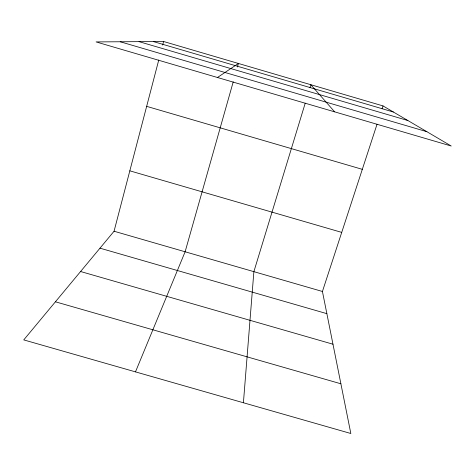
<?xml version="1.0" encoding="UTF-8"?>
<svg xmlns="http://www.w3.org/2000/svg" width="475" height="475" viewBox="0 0 475 475"><rect width="100%" height="100%" fill="white"/><g stroke="black" fill="none" stroke-linecap="round" stroke-linejoin="round"><path stroke-width="0.71" d="M243.414 402.758L253.876 271.658L305.217 103.182M377.037 124.236L322.43 291.478L350.835 433.503L23.75 339.898L114.059 231.236L158.751 60.028M162.658 45.06L163.59 41.497L383.016 105.913L451.25 146.027L96.075 41.913L163.59 41.497M233.225 81.86L185.119 251.78L135.482 371.872M237.429 67.005L238.432 63.472L217.455 77.496M309.973 87.566L310.84 84.728L334.649 111.845M382.096 108.733L383.016 105.913M80.578 271.516L332.981 344.215M55.415 301.797L340.896 383.788M114.059 231.236L322.43 291.478M99.982 248.17L326.865 313.66M129.829 170.828L341.721 232.388M153.348 41.562L393.395 112.017M139.056 41.652L407.859 120.519M120.234 41.764L426.883 131.7M146.656 106.353L362.312 169.338"/></g></svg>
